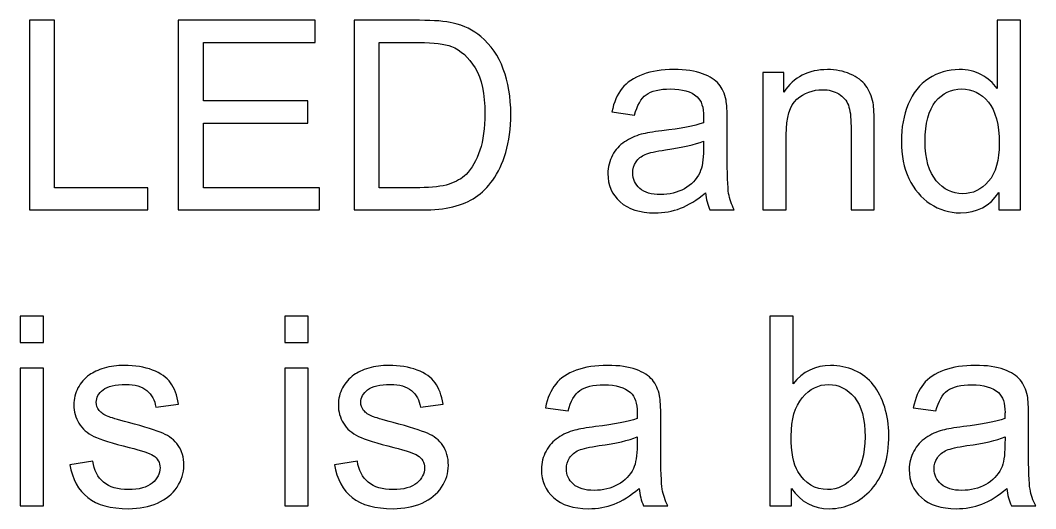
# Model space of a CAD drawing. Header units: millimetres. Extents: x -450 to 450, y -300 to 300.
# Drawn here: x -413.87 to -381.37, y -223.08 to -207.46 of the extents above; entities that cross this region are included whole.
import ezdxf

# ---------------------------------------------------------------- set-up
doc = ezdxf.new("R2010")
doc.units = ezdxf.units.MM
doc.header["$MEASUREMENT"] = 0
doc.layers.add('Layer 1', color=7, linetype='Continuous')

msp = doc.modelspace()

# ---------------------------------------------------------------- linework, layer by layer
at = {"layer": 'Layer 1', "color": 250}
for points, knots in [([(-413.5711, -213.5233), (-413.5711, -213.5233), (-413.5711, -207.4611), (-413.5711, -207.4611), (-413.5711, -207.4611), (-413.5711, -207.4611), (-412.7668, -207.4611), (-412.7668, -207.4611), (-412.7668, -207.4611), (-412.7668, -207.4611), (-412.7668, -212.8121), (-412.7668, -212.8121), (-412.7668, -212.8121), (-412.7668, -212.8121), (-409.7865, -212.8121), (-409.7865, -212.8121), (-409.7865, -212.8121), (-409.7865, -212.8121), (-409.7865, -213.5233), (-409.7865, -213.5233), (-409.7865, -213.5233), (-409.7865, -213.5233), (-413.5711, -213.5233), (-413.5711, -213.5233)], [0, 0, 0, 0, 0.1428571, 0.1428571, 0.1428571, 0.1428571, 0.2857143, 0.2857143, 0.2857143, 0.2857143, 0.4285714, 0.4285714, 0.4285714, 0.4285714, 0.5714286, 0.5714286, 0.5714286, 0.5714286, 0.7142857, 0.7142857, 0.7142857, 0.7142857, 1, 1, 1, 1]), ([(-408.8114, -213.5233), (-408.8114, -213.5233), (-408.8114, -207.4611), (-408.8114, -207.4611), (-408.8114, -207.4611), (-408.8114, -207.4611), (-404.4341, -207.4611), (-404.4341, -207.4611), (-404.4341, -207.4611), (-404.4341, -207.4611), (-404.4341, -208.1723), (-404.4341, -208.1723), (-404.4341, -208.1723), (-404.4341, -208.1723), (-408.0071, -208.1723), (-408.0071, -208.1723), (-408.0071, -208.1723), (-408.0071, -208.1723), (-408.0071, -210.035), (-408.0071, -210.035), (-408.0071, -210.035), (-408.0071, -210.035), (-404.6627, -210.035), (-404.6627, -210.035), (-404.6627, -210.035), (-404.6627, -210.035), (-404.6627, -210.7462), (-404.6627, -210.7462), (-404.6627, -210.7462), (-404.6627, -210.7462), (-408.0071, -210.7462), (-408.0071, -210.7462), (-408.0071, -210.7462), (-408.0071, -210.7462), (-408.0071, -212.8121), (-408.0071, -212.8121), (-408.0071, -212.8121), (-408.0071, -212.8121), (-404.2902, -212.8121), (-404.2902, -212.8121), (-404.2902, -212.8121), (-404.2902, -212.8121), (-404.2902, -213.5233), (-404.2902, -213.5233), (-404.2902, -213.5233), (-404.2902, -213.5233), (-408.8114, -213.5233), (-408.8114, -213.5233)], [0, 0, 0, 0, 0.0769231, 0.0769231, 0.0769231, 0.0769231, 0.1538462, 0.1538462, 0.1538462, 0.1538462, 0.2307692, 0.2307692, 0.2307692, 0.2307692, 0.3076923, 0.3076923, 0.3076923, 0.3076923, 0.3846154, 0.3846154, 0.3846154, 0.3846154, 0.4615385, 0.4615385, 0.4615385, 0.4615385, 0.5384615, 0.5384615, 0.5384615, 0.5384615, 0.6153846, 0.6153846, 0.6153846, 0.6153846, 0.6923077, 0.6923077, 0.6923077, 0.6923077, 0.7692308, 0.7692308, 0.7692308, 0.7692308, 0.8461538, 0.8461538, 0.8461538, 0.8461538, 1, 1, 1, 1]), ([(-403.1811, -213.5233), (-403.1811, -213.5233), (-403.1811, -207.4611), (-403.1811, -207.4611), (-403.1811, -207.4611), (-403.1811, -207.4611), (-401.0926, -207.4611), (-401.0926, -207.4611), (-401.0926, -207.4611), (-400.6213, -207.4611), (-400.2615, -207.4894), (-400.0131, -207.5472), (-400.0131, -207.5472), (-399.666, -207.6277), (-399.3696, -207.773), (-399.1241, -207.9818), (-399.1241, -207.9818), (-398.8038, -208.2528), (-398.5653, -208.5971), (-398.4073, -209.0176), (-398.4073, -209.0176), (-398.2478, -209.4381), (-398.1688, -209.9193), (-398.1688, -210.4598), (-398.1688, -210.4598), (-398.1688, -210.9198), (-398.2224, -211.3276), (-398.3296, -211.6832), (-398.3296, -211.6832), (-398.4369, -212.0388), (-398.5752, -212.3337), (-398.7431, -212.5666), (-398.7431, -212.5666), (-398.9124, -212.7994), (-399.0959, -212.9828), (-399.2963, -213.1155), (-399.2963, -213.1155), (-399.4952, -213.2495), (-399.7365, -213.3511), (-400.0188, -213.4203), (-400.0188, -213.4203), (-400.3024, -213.4894), (-400.6269, -213.5233), (-400.9938, -213.5233), (-400.9938, -213.5233), (-400.9938, -213.5233), (-403.1811, -213.5233), (-403.1811, -213.5233)], [0, 0, 0, 0, 0.0769231, 0.0769231, 0.0769231, 0.0769231, 0.1538462, 0.1538462, 0.1538462, 0.1538462, 0.2307692, 0.2307692, 0.2307692, 0.2307692, 0.3076923, 0.3076923, 0.3076923, 0.3076923, 0.3846154, 0.3846154, 0.3846154, 0.3846154, 0.4615385, 0.4615385, 0.4615385, 0.4615385, 0.5384615, 0.5384615, 0.5384615, 0.5384615, 0.6153846, 0.6153846, 0.6153846, 0.6153846, 0.6923077, 0.6923077, 0.6923077, 0.6923077, 0.7692308, 0.7692308, 0.7692308, 0.7692308, 0.8461538, 0.8461538, 0.8461538, 0.8461538, 1, 1, 1, 1]), ([(-382.5534, -213.5233), (-382.5534, -213.5233), (-382.5534, -212.9659), (-382.5534, -212.9659), (-382.5534, -212.9659), (-382.8313, -213.3991), (-383.2406, -213.6164), (-383.781, -213.6164), (-383.781, -213.6164), (-384.131, -213.6164), (-384.4527, -213.5205), (-384.7448, -213.3272), (-384.7448, -213.3272), (-385.0383, -213.1352), (-385.2655, -212.8657), (-385.4278, -212.5214), (-385.4278, -212.5214), (-385.5887, -212.1757), (-385.6691, -211.7792), (-385.6691, -211.3304), (-385.6691, -211.3304), (-385.6691, -210.893), (-385.5957, -210.4965), (-385.4504, -210.1394), (-385.4504, -210.1394), (-385.3036, -209.7838), (-385.0849, -209.5101), (-384.7928, -209.321), (-384.7928, -209.321), (-384.5021, -209.1305), (-384.1747, -209.0359), (-383.8149, -209.0359), (-383.8149, -209.0359), (-383.5496, -209.0359), (-383.3139, -209.0924), (-383.1079, -209.2039), (-383.1079, -209.2039), (-382.9019, -209.3154), (-382.734, -209.4621), (-382.6042, -209.6413), (-382.6042, -209.6413), (-382.6042, -209.6413), (-382.6042, -207.4611), (-382.6042, -207.4611), (-382.6042, -207.4611), (-382.6042, -207.4611), (-381.8591, -207.4611), (-381.8591, -207.4611), (-381.8591, -207.4611), (-381.8591, -207.4611), (-381.8591, -213.5233), (-381.8591, -213.5233), (-381.8591, -213.5233), (-381.8591, -213.5233), (-382.5534, -213.5233), (-382.5534, -213.5233)], [0, 0, 0, 0, 0.0666667, 0.0666667, 0.0666667, 0.0666667, 0.1333333, 0.1333333, 0.1333333, 0.1333333, 0.2, 0.2, 0.2, 0.2, 0.2666667, 0.2666667, 0.2666667, 0.2666667, 0.3333333, 0.3333333, 0.3333333, 0.3333333, 0.4, 0.4, 0.4, 0.4, 0.4666667, 0.4666667, 0.4666667, 0.4666667, 0.5333333, 0.5333333, 0.5333333, 0.5333333, 0.6, 0.6, 0.6, 0.6, 0.6666667, 0.6666667, 0.6666667, 0.6666667, 0.7333333, 0.7333333, 0.7333333, 0.7333333, 0.8, 0.8, 0.8, 0.8, 0.8666667, 0.8666667, 0.8666667, 0.8666667, 1, 1, 1, 1]), ([(-402.3767, -212.8121), (-402.3767, -212.8121), (-401.0841, -212.8121), (-401.0841, -212.8121), (-401.0841, -212.8121), (-400.6848, -212.8121), (-400.3715, -212.7754), (-400.1443, -212.7006), (-400.1443, -212.7006), (-399.9172, -212.6258), (-399.7365, -212.5214), (-399.6011, -212.3859), (-399.6011, -212.3859), (-399.412, -212.1954), (-399.2638, -211.9386), (-399.158, -211.6169), (-399.158, -211.6169), (-399.0521, -211.2951), (-398.9985, -210.9057), (-398.9985, -210.4471), (-398.9985, -210.4471), (-398.9985, -209.8121), (-399.1029, -209.3238), (-399.3104, -208.9823), (-399.3104, -208.9823), (-399.5178, -208.6408), (-399.7704, -208.4122), (-400.0681, -208.2965), (-400.0681, -208.2965), (-400.2826, -208.2133), (-400.6284, -208.1723), (-401.1053, -208.1723), (-401.1053, -208.1723), (-401.1053, -208.1723), (-402.3767, -208.1723), (-402.3767, -208.1723), (-402.3767, -208.1723), (-402.3767, -208.1723), (-402.3767, -212.8121), (-402.3767, -212.8121)], [0, 0, 0, 0, 0.0909091, 0.0909091, 0.0909091, 0.0909091, 0.1818182, 0.1818182, 0.1818182, 0.1818182, 0.2727273, 0.2727273, 0.2727273, 0.2727273, 0.3636364, 0.3636364, 0.3636364, 0.3636364, 0.4545455, 0.4545455, 0.4545455, 0.4545455, 0.5454545, 0.5454545, 0.5454545, 0.5454545, 0.6363636, 0.6363636, 0.6363636, 0.6363636, 0.7272727, 0.7272727, 0.7272727, 0.7272727, 0.8181818, 0.8181818, 0.8181818, 0.8181818, 1, 1, 1, 1]), ([(-391.9373, -212.973), (-392.2139, -213.2086), (-392.4806, -213.3737), (-392.736, -213.4711), (-392.736, -213.4711), (-392.9914, -213.5685), (-393.2651, -213.6164), (-393.5587, -213.6164), (-393.5587, -213.6164), (-394.0413, -213.6164), (-394.4124, -213.4993), (-394.672, -213.2637), (-394.672, -213.2637), (-394.9317, -213.0294), (-395.0615, -212.7288), (-395.0615, -212.3634), (-395.0615, -212.3634), (-395.0615, -212.1489), (-395.0121, -211.9527), (-394.9147, -211.7749), (-394.9147, -211.7749), (-394.816, -211.5971), (-394.6876, -211.456), (-394.5295, -211.3488), (-394.5295, -211.3488), (-394.3701, -211.2415), (-394.1923, -211.1597), (-393.9933, -211.1046), (-393.9933, -211.1046), (-393.8465, -211.0665), (-393.625, -211.0299), (-393.3301, -210.9932), (-393.3301, -210.9932), (-392.7289, -210.9226), (-392.2844, -210.8365), (-392.0008, -210.7378), (-392.0008, -210.7378), (-391.998, -210.6362), (-391.9966, -210.5712), (-391.9966, -210.5444), (-391.9966, -210.5444), (-391.9966, -210.2425), (-392.0671, -210.0294), (-392.2082, -209.9052), (-392.2082, -209.9052), (-392.3987, -209.7373), (-392.6824, -209.654), (-393.0577, -209.654), (-393.0577, -209.654), (-393.4091, -209.654), (-393.6687, -209.7161), (-393.8352, -209.8389), (-393.8352, -209.8389), (-394.0032, -209.9616), (-394.1259, -210.179), (-394.2064, -210.4922), (-394.2064, -210.4922), (-394.2064, -210.4922), (-394.9345, -210.3906), (-394.9345, -210.3906), (-394.9345, -210.3906), (-394.8682, -210.0788), (-394.7595, -209.8262), (-394.6071, -209.6343), (-394.6071, -209.6343), (-394.4547, -209.4424), (-394.2346, -209.2956), (-393.9467, -209.1912), (-393.9467, -209.1912), (-393.6603, -209.0882), (-393.3258, -209.0359), (-392.9476, -209.0359), (-392.9476, -209.0359), (-392.5723, -209.0359), (-392.2661, -209.0797), (-392.0304, -209.1686), (-392.0304, -209.1686), (-391.7962, -209.2575), (-391.6226, -209.3676), (-391.5125, -209.5016), (-391.5125, -209.5016), (-391.4025, -209.6357), (-391.3249, -209.805), (-391.2797, -210.0096), (-391.2797, -210.0096), (-391.2557, -210.1366), (-391.243, -210.3652), (-391.243, -210.694), (-391.243, -210.694), (-391.243, -210.694), (-391.243, -211.6818), (-391.243, -211.6818), (-391.243, -211.6818), (-391.243, -212.3718), (-391.2275, -212.8079), (-391.1965, -212.9927), (-391.1965, -212.9927), (-391.1668, -213.1776), (-391.1047, -213.354), (-391.0144, -213.5233), (-391.0144, -213.5233), (-391.0144, -213.5233), (-391.7934, -213.5233), (-391.7934, -213.5233), (-391.7934, -213.5233), (-391.8681, -213.3667), (-391.9161, -213.1832), (-391.9373, -212.973)], [0, 0, 0, 0, 0.0357143, 0.0357143, 0.0357143, 0.0357143, 0.0714286, 0.0714286, 0.0714286, 0.0714286, 0.1071429, 0.1071429, 0.1071429, 0.1071429, 0.1428571, 0.1428571, 0.1428571, 0.1428571, 0.1785714, 0.1785714, 0.1785714, 0.1785714, 0.2142857, 0.2142857, 0.2142857, 0.2142857, 0.25, 0.25, 0.25, 0.25, 0.2857143, 0.2857143, 0.2857143, 0.2857143, 0.3214286, 0.3214286, 0.3214286, 0.3214286, 0.3571429, 0.3571429, 0.3571429, 0.3571429, 0.3928571, 0.3928571, 0.3928571, 0.3928571, 0.4285714, 0.4285714, 0.4285714, 0.4285714, 0.4642857, 0.4642857, 0.4642857, 0.4642857, 0.5, 0.5, 0.5, 0.5, 0.5357143, 0.5357143, 0.5357143, 0.5357143, 0.5714286, 0.5714286, 0.5714286, 0.5714286, 0.6071429, 0.6071429, 0.6071429, 0.6071429, 0.6428571, 0.6428571, 0.6428571, 0.6428571, 0.6785714, 0.6785714, 0.6785714, 0.6785714, 0.7142857, 0.7142857, 0.7142857, 0.7142857, 0.75, 0.75, 0.75, 0.75, 0.7857143, 0.7857143, 0.7857143, 0.7857143, 0.8214286, 0.8214286, 0.8214286, 0.8214286, 0.8571429, 0.8571429, 0.8571429, 0.8571429, 0.8928571, 0.8928571, 0.8928571, 0.8928571, 0.9285714, 0.9285714, 0.9285714, 0.9285714, 1, 1, 1, 1]), ([(-390.0986, -213.5233), (-390.0986, -213.5233), (-390.0986, -209.1291), (-390.0986, -209.1291), (-390.0986, -209.1291), (-390.0986, -209.1291), (-389.4297, -209.1291), (-389.4297, -209.1291), (-389.4297, -209.1291), (-389.4297, -209.1291), (-389.4297, -209.7528), (-389.4297, -209.7528), (-389.4297, -209.7528), (-389.108, -209.2744), (-388.6423, -209.0359), (-388.0341, -209.0359), (-388.0341, -209.0359), (-387.7688, -209.0359), (-387.5261, -209.0839), (-387.3046, -209.1785), (-387.3046, -209.1785), (-387.083, -209.273), (-386.9165, -209.3986), (-386.8065, -209.5524), (-386.8065, -209.5524), (-386.6964, -209.7062), (-386.6188, -209.8897), (-386.575, -210.1013), (-386.575, -210.1013), (-386.5482, -210.2396), (-386.5341, -210.4809), (-386.5341, -210.8252), (-386.5341, -210.8252), (-386.5341, -210.8252), (-386.5341, -213.5233), (-386.5341, -213.5233), (-386.5341, -213.5233), (-386.5341, -213.5233), (-387.2792, -213.5233), (-387.2792, -213.5233), (-387.2792, -213.5233), (-387.2792, -213.5233), (-387.2792, -210.8535), (-387.2792, -210.8535), (-387.2792, -210.8535), (-387.2792, -210.5501), (-387.3074, -210.3229), (-387.3653, -210.1733), (-387.3653, -210.1733), (-387.4231, -210.0237), (-387.5261, -209.9038), (-387.6729, -209.8135), (-387.6729, -209.8135), (-387.8196, -209.7246), (-387.9932, -209.6794), (-388.1908, -209.6794), (-388.1908, -209.6794), (-388.5069, -209.6794), (-388.7792, -209.7796), (-389.0092, -209.9814), (-389.0092, -209.9814), (-389.2392, -210.1818), (-389.3535, -210.5642), (-389.3535, -211.1258), (-389.3535, -211.1258), (-389.3535, -211.1258), (-389.3535, -213.5233), (-389.3535, -213.5233), (-389.3535, -213.5233), (-389.3535, -213.5233), (-390.0986, -213.5233), (-390.0986, -213.5233)], [0, 0, 0, 0, 0.0526316, 0.0526316, 0.0526316, 0.0526316, 0.1052632, 0.1052632, 0.1052632, 0.1052632, 0.1578947, 0.1578947, 0.1578947, 0.1578947, 0.2105263, 0.2105263, 0.2105263, 0.2105263, 0.2631579, 0.2631579, 0.2631579, 0.2631579, 0.3157895, 0.3157895, 0.3157895, 0.3157895, 0.3684211, 0.3684211, 0.3684211, 0.3684211, 0.4210526, 0.4210526, 0.4210526, 0.4210526, 0.4736842, 0.4736842, 0.4736842, 0.4736842, 0.5263158, 0.5263158, 0.5263158, 0.5263158, 0.5789474, 0.5789474, 0.5789474, 0.5789474, 0.6315789, 0.6315789, 0.6315789, 0.6315789, 0.6842105, 0.6842105, 0.6842105, 0.6842105, 0.7368421, 0.7368421, 0.7368421, 0.7368421, 0.7894737, 0.7894737, 0.7894737, 0.7894737, 0.8421053, 0.8421053, 0.8421053, 0.8421053, 0.8947368, 0.8947368, 0.8947368, 0.8947368, 1, 1, 1, 1]), ([(-384.9071, -211.3318), (-384.9071, -211.8935), (-384.7886, -212.3126), (-384.5501, -212.5906), (-384.5501, -212.5906), (-384.313, -212.8685), (-384.0322, -213.0068), (-383.7091, -213.0068), (-383.7091, -213.0068), (-383.3831, -213.0068), (-383.1065, -212.8742), (-382.8779, -212.6089), (-382.8779, -212.6089), (-382.6507, -212.3436), (-382.5364, -211.9386), (-382.5364, -211.3939), (-382.5364, -211.3939), (-382.5364, -210.7956), (-382.6521, -210.3553), (-382.885, -210.0745), (-382.885, -210.0745), (-383.1164, -209.7937), (-383.4028, -209.654), (-383.7429, -209.654), (-383.7429, -209.654), (-384.0745, -209.654), (-384.3511, -209.7881), (-384.5741, -210.0576), (-384.5741, -210.0576), (-384.7956, -210.3271), (-384.9071, -210.7519), (-384.9071, -211.3318)], [0, 0, 0, 0, 0.1111111, 0.1111111, 0.1111111, 0.1111111, 0.2222222, 0.2222222, 0.2222222, 0.2222222, 0.3333333, 0.3333333, 0.3333333, 0.3333333, 0.4444444, 0.4444444, 0.4444444, 0.4444444, 0.5555556, 0.5555556, 0.5555556, 0.5555556, 0.6666667, 0.6666667, 0.6666667, 0.6666667, 0.7777778, 0.7777778, 0.7777778, 0.7777778, 1, 1, 1, 1]), ([(-391.9966, -211.322), (-392.2675, -211.432), (-392.6739, -211.5252), (-393.2158, -211.6014), (-393.2158, -211.6014), (-393.5234, -211.6451), (-393.7407, -211.6945), (-393.8677, -211.7495), (-393.8677, -211.7495), (-393.9947, -211.8046), (-394.0921, -211.885), (-394.1612, -211.9894), (-394.1612, -211.9894), (-394.2304, -212.0952), (-394.2656, -212.2124), (-394.2656, -212.3422), (-394.2656, -212.3422), (-394.2656, -212.5383), (-394.1908, -212.7034), (-394.0399, -212.8347), (-394.0399, -212.8347), (-393.8889, -212.9659), (-393.6687, -213.0322), (-393.3794, -213.0322), (-393.3794, -213.0322), (-393.093, -213.0322), (-392.8376, -212.9701), (-392.6132, -212.8446), (-392.6132, -212.8446), (-392.3903, -212.7204), (-392.2252, -212.5496), (-392.1207, -212.3337), (-392.1207, -212.3337), (-392.0403, -212.1658), (-392.0008, -211.9189), (-392.0008, -211.5929), (-392.0008, -211.5929), (-392.0008, -211.5929), (-391.9966, -211.322), (-391.9966, -211.322)], [0, 0, 0, 0, 0.0909091, 0.0909091, 0.0909091, 0.0909091, 0.1818182, 0.1818182, 0.1818182, 0.1818182, 0.2727273, 0.2727273, 0.2727273, 0.2727273, 0.3636364, 0.3636364, 0.3636364, 0.3636364, 0.4545455, 0.4545455, 0.4545455, 0.4545455, 0.5454545, 0.5454545, 0.5454545, 0.5454545, 0.6363636, 0.6363636, 0.6363636, 0.6363636, 0.7272727, 0.7272727, 0.7272727, 0.7272727, 0.8181818, 0.8181818, 0.8181818, 0.8181818, 1, 1, 1, 1]), ([(-413.8661, -217.7665), (-413.8661, -217.7665), (-413.8661, -216.9198), (-413.8661, -216.9198), (-413.8661, -216.9198), (-413.8661, -216.9198), (-413.121, -216.9198), (-413.121, -216.9198), (-413.121, -216.9198), (-413.121, -216.9198), (-413.121, -217.7665), (-413.121, -217.7665), (-413.121, -217.7665), (-413.121, -217.7665), (-413.8661, -217.7665), (-413.8661, -217.7665)], [0, 0, 0, 0, 0.2, 0.2, 0.2, 0.2, 0.4, 0.4, 0.4, 0.4, 0.6, 0.6, 0.6, 0.6, 1, 1, 1, 1]), ([(-405.3994, -217.7665), (-405.3994, -217.7665), (-405.3994, -216.9198), (-405.3994, -216.9198), (-405.3994, -216.9198), (-405.3994, -216.9198), (-404.6543, -216.9198), (-404.6543, -216.9198), (-404.6543, -216.9198), (-404.6543, -216.9198), (-404.6543, -217.7665), (-404.6543, -217.7665), (-404.6543, -217.7665), (-404.6543, -217.7665), (-405.3994, -217.7665), (-405.3994, -217.7665)], [0, 0, 0, 0, 0.2, 0.2, 0.2, 0.2, 0.4, 0.4, 0.4, 0.4, 0.6, 0.6, 0.6, 0.6, 1, 1, 1, 1]), ([(-389.1857, -222.982), (-389.1857, -222.982), (-389.88, -222.982), (-389.88, -222.982), (-389.88, -222.982), (-389.88, -222.982), (-389.88, -216.9198), (-389.88, -216.9198), (-389.88, -216.9198), (-389.88, -216.9198), (-389.1349, -216.9198), (-389.1349, -216.9198), (-389.1349, -216.9198), (-389.1349, -216.9198), (-389.1349, -219.0831), (-389.1349, -219.0831), (-389.1349, -219.0831), (-388.8202, -218.6908), (-388.4195, -218.4946), (-387.9312, -218.4946), (-387.9312, -218.4946), (-387.6617, -218.4946), (-387.4049, -218.5483), (-387.1636, -218.6569), (-387.1636, -218.6569), (-386.9223, -218.7656), (-386.7247, -218.9194), (-386.5681, -219.1155), (-386.5681, -219.1155), (-386.4129, -219.3131), (-386.2901, -219.5502), (-386.2026, -219.8282), (-386.2026, -219.8282), (-386.1137, -220.1047), (-386.0699, -220.4025), (-386.0699, -220.7186), (-386.0699, -220.7186), (-386.0699, -221.4693), (-386.2562, -222.0507), (-386.6273, -222.4599), (-386.6273, -222.4599), (-386.9999, -222.8705), (-387.4458, -223.0751), (-387.9665, -223.0751), (-387.9665, -223.0751), (-388.4844, -223.0751), (-388.8908, -222.8592), (-389.1857, -222.4288), (-389.1857, -222.4288), (-389.1857, -222.4288), (-389.1857, -222.982), (-389.1857, -222.982)], [0, 0, 0, 0, 0.0714286, 0.0714286, 0.0714286, 0.0714286, 0.1428571, 0.1428571, 0.1428571, 0.1428571, 0.2142857, 0.2142857, 0.2142857, 0.2142857, 0.2857143, 0.2857143, 0.2857143, 0.2857143, 0.3571429, 0.3571429, 0.3571429, 0.3571429, 0.4285714, 0.4285714, 0.4285714, 0.4285714, 0.5, 0.5, 0.5, 0.5, 0.5714286, 0.5714286, 0.5714286, 0.5714286, 0.6428571, 0.6428571, 0.6428571, 0.6428571, 0.7142857, 0.7142857, 0.7142857, 0.7142857, 0.7857143, 0.7857143, 0.7857143, 0.7857143, 0.8571429, 0.8571429, 0.8571429, 0.8571429, 1, 1, 1, 1]), ([(-413.8661, -222.982), (-413.8661, -222.982), (-413.8661, -218.5878), (-413.8661, -218.5878), (-413.8661, -218.5878), (-413.8661, -218.5878), (-413.121, -218.5878), (-413.121, -218.5878), (-413.121, -218.5878), (-413.121, -218.5878), (-413.121, -222.982), (-413.121, -222.982), (-413.121, -222.982), (-413.121, -222.982), (-413.8661, -222.982), (-413.8661, -222.982)], [0, 0, 0, 0, 0.2, 0.2, 0.2, 0.2, 0.4, 0.4, 0.4, 0.4, 0.6, 0.6, 0.6, 0.6, 1, 1, 1, 1]), ([(-412.2814, -221.6697), (-412.2814, -221.6697), (-411.5448, -221.5511), (-411.5448, -221.5511), (-411.5448, -221.5511), (-411.5039, -221.8461), (-411.3882, -222.0718), (-411.1991, -222.2299), (-411.1991, -222.2299), (-411.01, -222.3865), (-410.7447, -222.4655), (-410.4061, -222.4655), (-410.4061, -222.4655), (-410.0632, -222.4655), (-409.8092, -222.3964), (-409.6426, -222.2567), (-409.6426, -222.2567), (-409.4775, -222.1184), (-409.3943, -221.9547), (-409.3943, -221.767), (-409.3943, -221.767), (-409.3943, -221.5991), (-409.4691, -221.4665), (-409.6172, -221.3705), (-409.6172, -221.3705), (-409.7217, -221.3042), (-409.9757, -221.2209), (-410.3792, -221.1179), (-410.3792, -221.1179), (-410.9239, -220.981), (-411.3007, -220.8625), (-411.5124, -220.7623), (-411.5124, -220.7623), (-411.7226, -220.6607), (-411.8821, -220.5224), (-411.9907, -220.3446), (-411.9907, -220.3446), (-412.0994, -220.1682), (-412.1544, -219.9721), (-412.1544, -219.7576), (-412.1544, -219.7576), (-412.1544, -219.5615), (-412.1093, -219.3808), (-412.0204, -219.2143), (-412.0204, -219.2143), (-411.9301, -219.0478), (-411.8087, -218.9095), (-411.6549, -218.7995), (-411.6549, -218.7995), (-411.5392, -218.7148), (-411.3811, -218.6428), (-411.1822, -218.5835), (-411.1822, -218.5835), (-410.9818, -218.5243), (-410.7687, -218.4946), (-410.5401, -218.4946), (-410.5401, -218.4946), (-410.1958, -218.4946), (-409.8938, -218.544), (-409.6342, -218.6442), (-409.6342, -218.6442), (-409.3731, -218.743), (-409.1812, -218.8785), (-409.057, -219.0478), (-409.057, -219.0478), (-408.9343, -219.2186), (-408.8482, -219.4457), (-408.8016, -219.7308), (-408.8016, -219.7308), (-408.8016, -219.7308), (-409.5298, -219.8324), (-409.5298, -219.8324), (-409.5298, -219.8324), (-409.5622, -219.6038), (-409.6582, -219.4246), (-409.8162, -219.2962), (-409.8162, -219.2962), (-409.9743, -219.1678), (-410.1972, -219.1043), (-410.4865, -219.1043), (-410.4865, -219.1043), (-410.8266, -219.1043), (-411.0707, -219.1607), (-411.216, -219.2736), (-411.216, -219.2736), (-411.3614, -219.3865), (-411.4348, -219.5191), (-411.4348, -219.6701), (-411.4348, -219.6701), (-411.4348, -219.7661), (-411.4051, -219.8536), (-411.3445, -219.9312), (-411.3445, -219.9312), (-411.2838, -220.0102), (-411.1892, -220.0765), (-411.0594, -220.1287), (-411.0594, -220.1287), (-410.9846, -220.1569), (-410.7673, -220.2204), (-410.4032, -220.3192), (-410.4032, -220.3192), (-409.8783, -220.4589), (-409.5114, -220.5746), (-409.3026, -220.6635), (-409.3026, -220.6635), (-409.0937, -220.7524), (-408.93, -220.8837), (-408.8115, -221.053), (-408.8115, -221.053), (-408.6916, -221.2237), (-408.6323, -221.4354), (-408.6323, -221.6894), (-408.6323, -221.6894), (-408.6323, -221.9364), (-408.7043, -222.1692), (-408.8496, -222.3879), (-408.8496, -222.3879), (-408.9949, -222.6066), (-409.2038, -222.776), (-409.4761, -222.8959), (-409.4761, -222.8959), (-409.7499, -223.0159), (-410.0589, -223.0751), (-410.4032, -223.0751), (-410.4032, -223.0751), (-410.9733, -223.0751), (-411.4094, -222.9566), (-411.7085, -222.7209), (-411.7085, -222.7209), (-412.0077, -222.4839), (-412.1982, -222.1339), (-412.2814, -221.6697)], [0, 0, 0, 0, 0.0294118, 0.0294118, 0.0294118, 0.0294118, 0.0588235, 0.0588235, 0.0588235, 0.0588235, 0.0882353, 0.0882353, 0.0882353, 0.0882353, 0.1176471, 0.1176471, 0.1176471, 0.1176471, 0.1470588, 0.1470588, 0.1470588, 0.1470588, 0.1764706, 0.1764706, 0.1764706, 0.1764706, 0.2058824, 0.2058824, 0.2058824, 0.2058824, 0.2352941, 0.2352941, 0.2352941, 0.2352941, 0.2647059, 0.2647059, 0.2647059, 0.2647059, 0.2941176, 0.2941176, 0.2941176, 0.2941176, 0.3235294, 0.3235294, 0.3235294, 0.3235294, 0.3529412, 0.3529412, 0.3529412, 0.3529412, 0.3823529, 0.3823529, 0.3823529, 0.3823529, 0.4117647, 0.4117647, 0.4117647, 0.4117647, 0.4411765, 0.4411765, 0.4411765, 0.4411765, 0.4705882, 0.4705882, 0.4705882, 0.4705882, 0.5, 0.5, 0.5, 0.5, 0.5294118, 0.5294118, 0.5294118, 0.5294118, 0.5588235, 0.5588235, 0.5588235, 0.5588235, 0.5882353, 0.5882353, 0.5882353, 0.5882353, 0.6176471, 0.6176471, 0.6176471, 0.6176471, 0.6470588, 0.6470588, 0.6470588, 0.6470588, 0.6764706, 0.6764706, 0.6764706, 0.6764706, 0.7058824, 0.7058824, 0.7058824, 0.7058824, 0.7352941, 0.7352941, 0.7352941, 0.7352941, 0.7647059, 0.7647059, 0.7647059, 0.7647059, 0.7941176, 0.7941176, 0.7941176, 0.7941176, 0.8235294, 0.8235294, 0.8235294, 0.8235294, 0.8529412, 0.8529412, 0.8529412, 0.8529412, 0.8823529, 0.8823529, 0.8823529, 0.8823529, 0.9117647, 0.9117647, 0.9117647, 0.9117647, 0.9411765, 0.9411765, 0.9411765, 0.9411765, 1, 1, 1, 1]), ([(-405.3994, -222.982), (-405.3994, -222.982), (-405.3994, -218.5878), (-405.3994, -218.5878), (-405.3994, -218.5878), (-405.3994, -218.5878), (-404.6543, -218.5878), (-404.6543, -218.5878), (-404.6543, -218.5878), (-404.6543, -218.5878), (-404.6543, -222.982), (-404.6543, -222.982), (-404.6543, -222.982), (-404.6543, -222.982), (-405.3994, -222.982), (-405.3994, -222.982)], [0, 0, 0, 0, 0.2, 0.2, 0.2, 0.2, 0.4, 0.4, 0.4, 0.4, 0.6, 0.6, 0.6, 0.6, 1, 1, 1, 1]), ([(-403.8147, -221.6697), (-403.8147, -221.6697), (-403.0781, -221.5511), (-403.0781, -221.5511), (-403.0781, -221.5511), (-403.0372, -221.8461), (-402.9215, -222.0718), (-402.7324, -222.2299), (-402.7324, -222.2299), (-402.5433, -222.3865), (-402.278, -222.4655), (-401.9394, -222.4655), (-401.9394, -222.4655), (-401.5965, -222.4655), (-401.3425, -222.3964), (-401.1759, -222.2567), (-401.1759, -222.2567), (-401.0108, -222.1184), (-400.9276, -221.9547), (-400.9276, -221.767), (-400.9276, -221.767), (-400.9276, -221.5991), (-401.0024, -221.4665), (-401.1505, -221.3705), (-401.1505, -221.3705), (-401.255, -221.3042), (-401.509, -221.2209), (-401.9125, -221.1179), (-401.9125, -221.1179), (-402.4572, -220.981), (-402.834, -220.8625), (-403.0457, -220.7623), (-403.0457, -220.7623), (-403.2559, -220.6607), (-403.4154, -220.5224), (-403.524, -220.3446), (-403.524, -220.3446), (-403.6327, -220.1682), (-403.6877, -219.9721), (-403.6877, -219.7576), (-403.6877, -219.7576), (-403.6877, -219.5615), (-403.6426, -219.3808), (-403.5537, -219.2143), (-403.5537, -219.2143), (-403.4634, -219.0478), (-403.342, -218.9095), (-403.1882, -218.7995), (-403.1882, -218.7995), (-403.0725, -218.7148), (-402.9144, -218.6428), (-402.7155, -218.5835), (-402.7155, -218.5835), (-402.5151, -218.5243), (-402.302, -218.4946), (-402.0734, -218.4946), (-402.0734, -218.4946), (-401.7291, -218.4946), (-401.4271, -218.544), (-401.1675, -218.6442), (-401.1675, -218.6442), (-400.9064, -218.743), (-400.7145, -218.8785), (-400.5903, -219.0478), (-400.5903, -219.0478), (-400.4676, -219.2186), (-400.3815, -219.4457), (-400.3349, -219.7308), (-400.3349, -219.7308), (-400.3349, -219.7308), (-401.0631, -219.8324), (-401.0631, -219.8324), (-401.0631, -219.8324), (-401.0955, -219.6038), (-401.1915, -219.4246), (-401.3495, -219.2962), (-401.3495, -219.2962), (-401.5076, -219.1678), (-401.7305, -219.1043), (-402.0198, -219.1043), (-402.0198, -219.1043), (-402.3599, -219.1043), (-402.604, -219.1607), (-402.7493, -219.2736), (-402.7493, -219.2736), (-402.8947, -219.3865), (-402.9681, -219.5191), (-402.9681, -219.6701), (-402.9681, -219.6701), (-402.9681, -219.7661), (-402.9384, -219.8536), (-402.8778, -219.9312), (-402.8778, -219.9312), (-402.8171, -220.0102), (-402.7225, -220.0765), (-402.5927, -220.1287), (-402.5927, -220.1287), (-402.5179, -220.1569), (-402.3006, -220.2204), (-401.9365, -220.3192), (-401.9365, -220.3192), (-401.4116, -220.4589), (-401.0447, -220.5746), (-400.8359, -220.6635), (-400.8359, -220.6635), (-400.627, -220.7524), (-400.4633, -220.8837), (-400.3448, -221.053), (-400.3448, -221.053), (-400.2249, -221.2237), (-400.1656, -221.4354), (-400.1656, -221.6894), (-400.1656, -221.6894), (-400.1656, -221.9364), (-400.2376, -222.1692), (-400.3829, -222.3879), (-400.3829, -222.3879), (-400.5282, -222.6066), (-400.7371, -222.776), (-401.0094, -222.8959), (-401.0094, -222.8959), (-401.2832, -223.0159), (-401.5922, -223.0751), (-401.9365, -223.0751), (-401.9365, -223.0751), (-402.5066, -223.0751), (-402.9427, -222.9566), (-403.2418, -222.7209), (-403.2418, -222.7209), (-403.541, -222.4839), (-403.7315, -222.1339), (-403.8147, -221.6697)], [0, 0, 0, 0, 0.0294118, 0.0294118, 0.0294118, 0.0294118, 0.0588235, 0.0588235, 0.0588235, 0.0588235, 0.0882353, 0.0882353, 0.0882353, 0.0882353, 0.1176471, 0.1176471, 0.1176471, 0.1176471, 0.1470588, 0.1470588, 0.1470588, 0.1470588, 0.1764706, 0.1764706, 0.1764706, 0.1764706, 0.2058824, 0.2058824, 0.2058824, 0.2058824, 0.2352941, 0.2352941, 0.2352941, 0.2352941, 0.2647059, 0.2647059, 0.2647059, 0.2647059, 0.2941176, 0.2941176, 0.2941176, 0.2941176, 0.3235294, 0.3235294, 0.3235294, 0.3235294, 0.3529412, 0.3529412, 0.3529412, 0.3529412, 0.3823529, 0.3823529, 0.3823529, 0.3823529, 0.4117647, 0.4117647, 0.4117647, 0.4117647, 0.4411765, 0.4411765, 0.4411765, 0.4411765, 0.4705882, 0.4705882, 0.4705882, 0.4705882, 0.5, 0.5, 0.5, 0.5, 0.5294118, 0.5294118, 0.5294118, 0.5294118, 0.5588235, 0.5588235, 0.5588235, 0.5588235, 0.5882353, 0.5882353, 0.5882353, 0.5882353, 0.6176471, 0.6176471, 0.6176471, 0.6176471, 0.6470588, 0.6470588, 0.6470588, 0.6470588, 0.6764706, 0.6764706, 0.6764706, 0.6764706, 0.7058824, 0.7058824, 0.7058824, 0.7058824, 0.7352941, 0.7352941, 0.7352941, 0.7352941, 0.7647059, 0.7647059, 0.7647059, 0.7647059, 0.7941176, 0.7941176, 0.7941176, 0.7941176, 0.8235294, 0.8235294, 0.8235294, 0.8235294, 0.8529412, 0.8529412, 0.8529412, 0.8529412, 0.8823529, 0.8823529, 0.8823529, 0.8823529, 0.9117647, 0.9117647, 0.9117647, 0.9117647, 0.9411765, 0.9411765, 0.9411765, 0.9411765, 1, 1, 1, 1]), ([(-394.0625, -222.4317), (-394.3391, -222.6673), (-394.6058, -222.8324), (-394.8612, -222.9298), (-394.8612, -222.9298), (-395.1166, -223.0272), (-395.3903, -223.0751), (-395.6839, -223.0751), (-395.6839, -223.0751), (-396.1665, -223.0751), (-396.5376, -222.958), (-396.7972, -222.7224), (-396.7972, -222.7224), (-397.0569, -222.4881), (-397.1867, -222.1875), (-397.1867, -221.8221), (-397.1867, -221.8221), (-397.1867, -221.6076), (-397.1373, -221.4114), (-397.0399, -221.2336), (-397.0399, -221.2336), (-396.9412, -221.0558), (-396.8128, -220.9147), (-396.6547, -220.8075), (-396.6547, -220.8075), (-396.4953, -220.7002), (-396.3175, -220.6184), (-396.1185, -220.5633), (-396.1185, -220.5633), (-395.9717, -220.5252), (-395.7502, -220.4886), (-395.4553, -220.4519), (-395.4553, -220.4519), (-394.8541, -220.3813), (-394.4096, -220.2952), (-394.126, -220.1965), (-394.126, -220.1965), (-394.1232, -220.0949), (-394.1218, -220.0299), (-394.1218, -220.0031), (-394.1218, -220.0031), (-394.1218, -219.7012), (-394.1923, -219.4881), (-394.3334, -219.3639), (-394.3334, -219.3639), (-394.5239, -219.196), (-394.8076, -219.1127), (-395.1829, -219.1127), (-395.1829, -219.1127), (-395.5343, -219.1127), (-395.7939, -219.1748), (-395.9604, -219.2976), (-395.9604, -219.2976), (-396.1284, -219.4203), (-396.2511, -219.6377), (-396.3316, -219.9509), (-396.3316, -219.9509), (-396.3316, -219.9509), (-397.0597, -219.8493), (-397.0597, -219.8493), (-397.0597, -219.8493), (-396.9934, -219.5375), (-396.8847, -219.2849), (-396.7323, -219.093), (-396.7323, -219.093), (-396.5799, -218.9011), (-396.3598, -218.7543), (-396.0719, -218.6499), (-396.0719, -218.6499), (-395.7855, -218.5469), (-395.451, -218.4946), (-395.0728, -218.4946), (-395.0728, -218.4946), (-394.6975, -218.4946), (-394.3913, -218.5384), (-394.1556, -218.6273), (-394.1556, -218.6273), (-393.9214, -218.7162), (-393.7478, -218.8263), (-393.6377, -218.9603), (-393.6377, -218.9603), (-393.5277, -219.0944), (-393.4501, -219.2637), (-393.4049, -219.4683), (-393.4049, -219.4683), (-393.3809, -219.5953), (-393.3682, -219.8239), (-393.3682, -220.1527), (-393.3682, -220.1527), (-393.3682, -220.1527), (-393.3682, -221.1405), (-393.3682, -221.1405), (-393.3682, -221.1405), (-393.3682, -221.8305), (-393.3527, -222.2666), (-393.3217, -222.4514), (-393.3217, -222.4514), (-393.292, -222.6363), (-393.2299, -222.8127), (-393.1396, -222.982), (-393.1396, -222.982), (-393.1396, -222.982), (-393.9186, -222.982), (-393.9186, -222.982), (-393.9186, -222.982), (-393.9933, -222.8254), (-394.0413, -222.6419), (-394.0625, -222.4317)], [0, 0, 0, 0, 0.0357143, 0.0357143, 0.0357143, 0.0357143, 0.0714286, 0.0714286, 0.0714286, 0.0714286, 0.1071429, 0.1071429, 0.1071429, 0.1071429, 0.1428571, 0.1428571, 0.1428571, 0.1428571, 0.1785714, 0.1785714, 0.1785714, 0.1785714, 0.2142857, 0.2142857, 0.2142857, 0.2142857, 0.25, 0.25, 0.25, 0.25, 0.2857143, 0.2857143, 0.2857143, 0.2857143, 0.3214286, 0.3214286, 0.3214286, 0.3214286, 0.3571429, 0.3571429, 0.3571429, 0.3571429, 0.3928571, 0.3928571, 0.3928571, 0.3928571, 0.4285714, 0.4285714, 0.4285714, 0.4285714, 0.4642857, 0.4642857, 0.4642857, 0.4642857, 0.5, 0.5, 0.5, 0.5, 0.5357143, 0.5357143, 0.5357143, 0.5357143, 0.5714286, 0.5714286, 0.5714286, 0.5714286, 0.6071429, 0.6071429, 0.6071429, 0.6071429, 0.6428571, 0.6428571, 0.6428571, 0.6428571, 0.6785714, 0.6785714, 0.6785714, 0.6785714, 0.7142857, 0.7142857, 0.7142857, 0.7142857, 0.75, 0.75, 0.75, 0.75, 0.7857143, 0.7857143, 0.7857143, 0.7857143, 0.8214286, 0.8214286, 0.8214286, 0.8214286, 0.8571429, 0.8571429, 0.8571429, 0.8571429, 0.8928571, 0.8928571, 0.8928571, 0.8928571, 0.9285714, 0.9285714, 0.9285714, 0.9285714, 1, 1, 1, 1]), ([(-382.2924, -222.4317), (-382.569, -222.6673), (-382.8357, -222.8324), (-383.0911, -222.9298), (-383.0911, -222.9298), (-383.3465, -223.0272), (-383.6202, -223.0751), (-383.9138, -223.0751), (-383.9138, -223.0751), (-384.3964, -223.0751), (-384.7675, -222.958), (-385.0271, -222.7224), (-385.0271, -222.7224), (-385.2868, -222.4881), (-385.4166, -222.1875), (-385.4166, -221.8221), (-385.4166, -221.8221), (-385.4166, -221.6076), (-385.3672, -221.4114), (-385.2698, -221.2336), (-385.2698, -221.2336), (-385.1711, -221.0558), (-385.0427, -220.9147), (-384.8846, -220.8075), (-384.8846, -220.8075), (-384.7252, -220.7002), (-384.5474, -220.6184), (-384.3484, -220.5633), (-384.3484, -220.5633), (-384.2016, -220.5252), (-383.9801, -220.4886), (-383.6852, -220.4519), (-383.6852, -220.4519), (-383.084, -220.3813), (-382.6395, -220.2952), (-382.3559, -220.1965), (-382.3559, -220.1965), (-382.3531, -220.0949), (-382.3517, -220.0299), (-382.3517, -220.0031), (-382.3517, -220.0031), (-382.3517, -219.7012), (-382.4222, -219.4881), (-382.5633, -219.3639), (-382.5633, -219.3639), (-382.7538, -219.196), (-383.0375, -219.1127), (-383.4128, -219.1127), (-383.4128, -219.1127), (-383.7642, -219.1127), (-384.0238, -219.1748), (-384.1903, -219.2976), (-384.1903, -219.2976), (-384.3583, -219.4203), (-384.481, -219.6377), (-384.5615, -219.9509), (-384.5615, -219.9509), (-384.5615, -219.9509), (-385.2896, -219.8493), (-385.2896, -219.8493), (-385.2896, -219.8493), (-385.2233, -219.5375), (-385.1146, -219.2849), (-384.9622, -219.093), (-384.9622, -219.093), (-384.8098, -218.9011), (-384.5897, -218.7543), (-384.3018, -218.6499), (-384.3018, -218.6499), (-384.0154, -218.5469), (-383.6809, -218.4946), (-383.3027, -218.4946), (-383.3027, -218.4946), (-382.9274, -218.4946), (-382.6212, -218.5384), (-382.3855, -218.6273), (-382.3855, -218.6273), (-382.1513, -218.7162), (-381.9777, -218.8263), (-381.8676, -218.9603), (-381.8676, -218.9603), (-381.7576, -219.0944), (-381.68, -219.2637), (-381.6348, -219.4683), (-381.6348, -219.4683), (-381.6108, -219.5953), (-381.5981, -219.8239), (-381.5981, -220.1527), (-381.5981, -220.1527), (-381.5981, -220.1527), (-381.5981, -221.1405), (-381.5981, -221.1405), (-381.5981, -221.1405), (-381.5981, -221.8305), (-381.5826, -222.2666), (-381.5516, -222.4514), (-381.5516, -222.4514), (-381.5219, -222.6363), (-381.4598, -222.8127), (-381.3695, -222.982), (-381.3695, -222.982), (-381.3695, -222.982), (-382.1485, -222.982), (-382.1485, -222.982), (-382.1485, -222.982), (-382.2232, -222.8254), (-382.2712, -222.6419), (-382.2924, -222.4317)], [0, 0, 0, 0, 0.0357143, 0.0357143, 0.0357143, 0.0357143, 0.0714286, 0.0714286, 0.0714286, 0.0714286, 0.1071429, 0.1071429, 0.1071429, 0.1071429, 0.1428571, 0.1428571, 0.1428571, 0.1428571, 0.1785714, 0.1785714, 0.1785714, 0.1785714, 0.2142857, 0.2142857, 0.2142857, 0.2142857, 0.25, 0.25, 0.25, 0.25, 0.2857143, 0.2857143, 0.2857143, 0.2857143, 0.3214286, 0.3214286, 0.3214286, 0.3214286, 0.3571429, 0.3571429, 0.3571429, 0.3571429, 0.3928571, 0.3928571, 0.3928571, 0.3928571, 0.4285714, 0.4285714, 0.4285714, 0.4285714, 0.4642857, 0.4642857, 0.4642857, 0.4642857, 0.5, 0.5, 0.5, 0.5, 0.5357143, 0.5357143, 0.5357143, 0.5357143, 0.5714286, 0.5714286, 0.5714286, 0.5714286, 0.6071429, 0.6071429, 0.6071429, 0.6071429, 0.6428571, 0.6428571, 0.6428571, 0.6428571, 0.6785714, 0.6785714, 0.6785714, 0.6785714, 0.7142857, 0.7142857, 0.7142857, 0.7142857, 0.75, 0.75, 0.75, 0.75, 0.7857143, 0.7857143, 0.7857143, 0.7857143, 0.8214286, 0.8214286, 0.8214286, 0.8214286, 0.8571429, 0.8571429, 0.8571429, 0.8571429, 0.8928571, 0.8928571, 0.8928571, 0.8928571, 0.9285714, 0.9285714, 0.9285714, 0.9285714, 1, 1, 1, 1]), ([(-389.1942, -220.7524), (-389.1942, -221.2774), (-389.1222, -221.657), (-388.9797, -221.8912), (-388.9797, -221.8912), (-388.7454, -222.2736), (-388.4293, -222.4655), (-388.03, -222.4655), (-388.03, -222.4655), (-387.704, -222.4655), (-387.4232, -222.3244), (-387.1876, -222.0422), (-387.1876, -222.0422), (-386.9505, -221.76), (-386.832, -221.3395), (-386.832, -220.7807), (-386.832, -220.7807), (-386.832, -220.2077), (-386.9448, -219.7858), (-387.172, -219.5135), (-387.172, -219.5135), (-387.3992, -219.2411), (-387.6744, -219.1043), (-387.9961, -219.1043), (-387.9961, -219.1043), (-388.3221, -219.1043), (-388.6029, -219.2454), (-388.8386, -219.5276), (-388.8386, -219.5276), (-389.0756, -219.8098), (-389.1942, -220.2176), (-389.1942, -220.7524)], [0, 0, 0, 0, 0.1111111, 0.1111111, 0.1111111, 0.1111111, 0.2222222, 0.2222222, 0.2222222, 0.2222222, 0.3333333, 0.3333333, 0.3333333, 0.3333333, 0.4444444, 0.4444444, 0.4444444, 0.4444444, 0.5555556, 0.5555556, 0.5555556, 0.5555556, 0.6666667, 0.6666667, 0.6666667, 0.6666667, 0.7777778, 0.7777778, 0.7777778, 0.7777778, 1, 1, 1, 1]), ([(-394.1218, -220.7807), (-394.3927, -220.8907), (-394.7991, -220.9839), (-395.341, -221.0601), (-395.341, -221.0601), (-395.6486, -221.1038), (-395.8659, -221.1532), (-395.9929, -221.2082), (-395.9929, -221.2082), (-396.1199, -221.2633), (-396.2173, -221.3437), (-396.2864, -221.4481), (-396.2864, -221.4481), (-396.3556, -221.5539), (-396.3908, -221.6711), (-396.3908, -221.8009), (-396.3908, -221.8009), (-396.3908, -221.997), (-396.316, -222.1621), (-396.1651, -222.2934), (-396.1651, -222.2934), (-396.0141, -222.4246), (-395.7939, -222.4909), (-395.5046, -222.4909), (-395.5046, -222.4909), (-395.2182, -222.4909), (-394.9628, -222.4288), (-394.7384, -222.3033), (-394.7384, -222.3033), (-394.5155, -222.1791), (-394.3504, -222.0083), (-394.2459, -221.7924), (-394.2459, -221.7924), (-394.1655, -221.6245), (-394.126, -221.3776), (-394.126, -221.0516), (-394.126, -221.0516), (-394.126, -221.0516), (-394.1218, -220.7807), (-394.1218, -220.7807)], [0, 0, 0, 0, 0.0909091, 0.0909091, 0.0909091, 0.0909091, 0.1818182, 0.1818182, 0.1818182, 0.1818182, 0.2727273, 0.2727273, 0.2727273, 0.2727273, 0.3636364, 0.3636364, 0.3636364, 0.3636364, 0.4545455, 0.4545455, 0.4545455, 0.4545455, 0.5454545, 0.5454545, 0.5454545, 0.5454545, 0.6363636, 0.6363636, 0.6363636, 0.6363636, 0.7272727, 0.7272727, 0.7272727, 0.7272727, 0.8181818, 0.8181818, 0.8181818, 0.8181818, 1, 1, 1, 1]), ([(-382.3517, -220.7807), (-382.6226, -220.8907), (-383.029, -220.9839), (-383.5709, -221.0601), (-383.5709, -221.0601), (-383.8785, -221.1038), (-384.0958, -221.1532), (-384.2228, -221.2082), (-384.2228, -221.2082), (-384.3498, -221.2633), (-384.4472, -221.3437), (-384.5163, -221.4481), (-384.5163, -221.4481), (-384.5855, -221.5539), (-384.6207, -221.6711), (-384.6207, -221.8009), (-384.6207, -221.8009), (-384.6207, -221.997), (-384.5459, -222.1621), (-384.395, -222.2934), (-384.395, -222.2934), (-384.244, -222.4246), (-384.0238, -222.4909), (-383.7345, -222.4909), (-383.7345, -222.4909), (-383.4481, -222.4909), (-383.1927, -222.4288), (-382.9683, -222.3033), (-382.9683, -222.3033), (-382.7454, -222.1791), (-382.5803, -222.0083), (-382.4758, -221.7924), (-382.4758, -221.7924), (-382.3954, -221.6245), (-382.3559, -221.3776), (-382.3559, -221.0516), (-382.3559, -221.0516), (-382.3559, -221.0516), (-382.3517, -220.7807), (-382.3517, -220.7807)], [0, 0, 0, 0, 0.0909091, 0.0909091, 0.0909091, 0.0909091, 0.1818182, 0.1818182, 0.1818182, 0.1818182, 0.2727273, 0.2727273, 0.2727273, 0.2727273, 0.3636364, 0.3636364, 0.3636364, 0.3636364, 0.4545455, 0.4545455, 0.4545455, 0.4545455, 0.5454545, 0.5454545, 0.5454545, 0.5454545, 0.6363636, 0.6363636, 0.6363636, 0.6363636, 0.7272727, 0.7272727, 0.7272727, 0.7272727, 0.8181818, 0.8181818, 0.8181818, 0.8181818, 1, 1, 1, 1])]:
    msp.add_open_spline(points, degree=3, knots=knots, dxfattribs=at)

doc.saveas('drawing.dxf')
